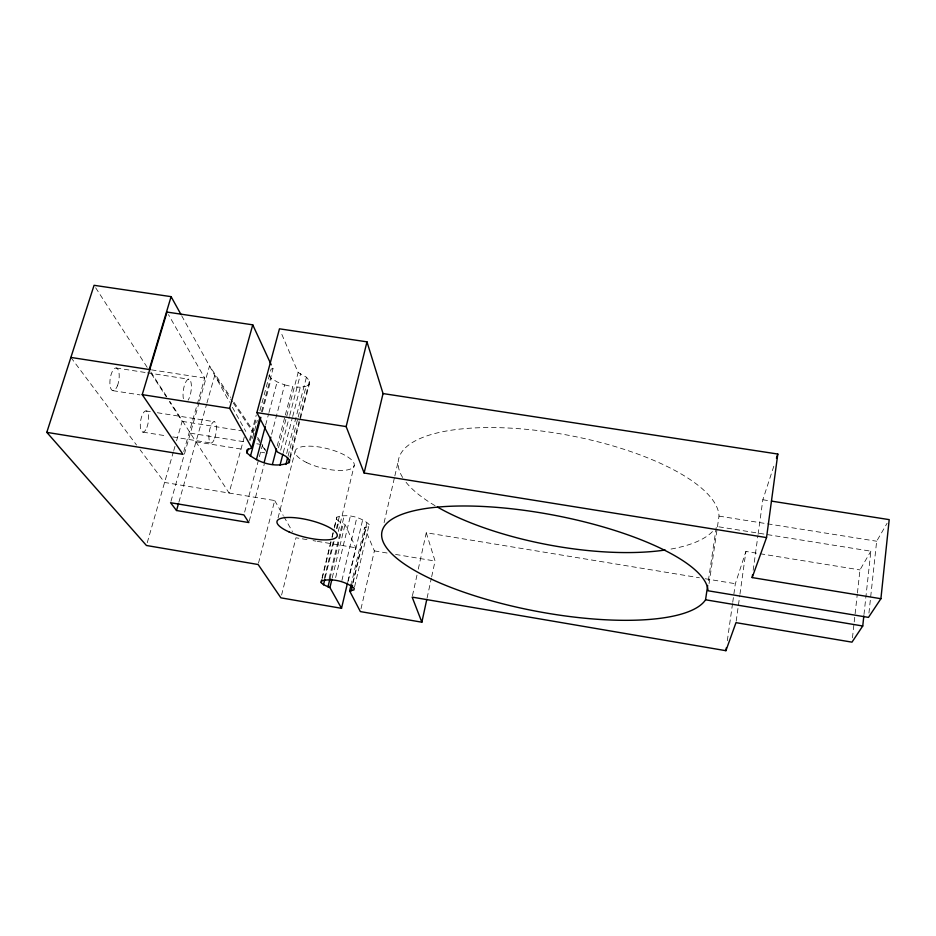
<?xml version="1.0" encoding="UTF-8"?>
<svg xmlns="http://www.w3.org/2000/svg" width="936" height="936" viewBox="0 0 936 936"><rect width="100%" height="100%" fill="white"/><g stroke="black" fill="none" stroke-linecap="round" stroke-linejoin="round"><path stroke-width="0.7" stroke-dasharray="4.68 3.51" d="M290.195 458.406L309.336 384.158L309.477 380.94L306.435 377.208L298.151 372.528L280.589 331.461M868.936 613.08L876.658 541.23L887.106 523.236M863.986 614.484L870.866 551.187L716.379 526.43L707.885 583.97M852.462 637.825L854.053 623.376M854.217 621.937L857.259 594.477M857.423 593.038L859.973 569.919L870.866 551.187M334.515 527.588L336.796 517.175C347.315 513.513 361.062 516.965 369.158 524.511L368.807 526.43L364.49 527.728L351.608 582.52M753.164 570.375L757.903 535.79M758.101 534.339L762.84 499.754L774.622 463.729M736.187 621.223L739.756 595.588M739.955 594.161L745.91 551.444L758.745 553.515M727.319 640.715L732.537 603.662M732.736 602.234L735.345 583.713L745.91 551.444M709.067 583.584L719.012 516.11A162.899 55.692 10.7 0 0 538.551 430.642A162.899 55.692 10.7 0 0 402.819 477.758M427.085 598.034L431.379 578.109M431.683 576.693L435.065 561.038L426.266 532.748L699.414 577.781M412.46 595.705L417.07 574.716M418.287 569.123L426.266 532.748M361.003 608.751L374.388 550.894L364.49 527.728M384.099 522.627L394.524 477.337M394.852 475.921L398.443 460.348M352.685 583.28L367.017 522.159M353.176 582.473L366.034 527.635M354.58 586.837L369.158 524.511M347.829 581.572L355.809 547.782L345.045 524.523L338.82 521.469L336.574 519.129M348.227 581.092L362.688 519.749M341.909 580.46L356.827 517.643M329.133 578.284L344.226 515.56M330.01 578.518L343.161 523.844M332.268 577.769L345.045 524.523M335.638 577.594L350.333 516.169M322.031 578.062L331.648 538.422M331.987 537.007L333.017 532.748M334.386 527.085L336.796 517.175M322.206 578.366L331.789 538.879M332.128 537.463L334.175 529.004M324.347 578.436L333.625 540.072M336.375 528.711L339.475 515.923M325.225 577.699L334.058 541.148M337.112 528.501L338.82 521.469M338.294 531.437L354.253 465.297M281.584 595.05L295.975 537.779L307.371 539.686M288.066 456.125L297.8 418.45M298.163 417.058L306.095 386.369L309.336 384.158M289.856 456.943L299.66 418.942M300.035 417.538L309.477 380.94M278.062 517.842L295.051 451.76M283.28 452.615L292.325 417.854M292.687 416.473L300.269 387.27L306.095 386.369M286.662 453.539L306.435 377.208M258.5 563.121L274.704 500.549L164.572 482.461L140.061 449.748M277.208 446.086L284.977 416.415M285.351 414.999L292.746 386.743L300.269 387.27M278.46 447.806L298.151 372.528M280.66 450.146L289.388 416.719M289.75 415.315L300.643 373.522M244.647 512.097L262.56 444.682L267.158 453.211L261.46 452.299M271.58 434.316L284.638 384.871L277.126 381.923L271.323 378.32L268.913 375.535M249.21 521.176L264.233 464.303M265.649 425.002L268.609 413.887M268.983 412.495L277.126 381.923M250.403 440.411L256.441 418.006M252.474 438.411L257.318 420.369M259.927 410.658L271.124 369.018L273.019 368.702L271.826 366.116M261.472 411.77L273.019 368.702M262.361 411.781L271.323 378.32M244.273 437.042L229.098 493.061L169.79 401.322M249.467 440.259L256.288 414.94M178.916 502.105L206.528 404.469M206.914 403.088L214.742 375.418L232.479 401.755M183.76 451.573L204.715 378.074L168.457 314.613M170.96 501.333L199.146 402.398M199.555 400.994L209.512 365.988L230.736 397.472M147.244 542.693L173.371 451.912M173.768 450.52L174.962 446.355M176.565 440.797L182.157 421.364L169.463 401.755M151.468 369.86L204.715 378.074M116.204 368L146.133 372.622M147.56 372.844L188.896 379.232M112.975 390.675L140.026 394.91M762.84 499.754L770.012 500.889M145.993 410.927L150.263 411.606M157.365 412.729L214.227 421.715M182.157 421.364L242.962 430.993M719.012 516.11L876.658 541.23M190.382 433.169L245.244 441.944M256.792 443.781L261.121 444.471M142.951 432.139L167.099 436M172.774 436.913L211.115 443.044M195.963 441.815L244.378 449.584M760.172 553.749L859.973 569.919M705.159 578.729L735.345 583.713M313.069 540.634L315.923 541.113M317.339 541.347L355.809 547.782M374.388 550.894L387.083 553.012M395.554 554.428L435.065 561.038M284.638 384.871L292.746 386.743M70.89 357.435L136.551 445.068M234 402.316L253.586 431.379M257.669 437.44L260.114 441.067M233.286 402.948L254.253 434.082M257.482 438.867L261.518 444.846M262.326 446.051L267.158 453.235M150.801 371.966L166.62 396.431M95.659 287.761L147.244 367.427M151.211 373.558L166.292 396.852M274.704 500.549L283.21 515.443M283.924 516.684L292.43 531.578M181.666 315.736L229.577 402.199M232.397 407.289L245.794 431.449M712.471 531.566A162.899 55.692 10.7 0 1 667.918 549.584M435.065 505.686A162.899 55.692 10.7 0 1 405.896 482.087M183.397 398.724A11.524 3.861 -81.6 0 1 185.784 382.017A11.524 3.861 -81.6 0 1 191.236 383.772A11.524 3.861 -81.6 0 1 188.077 400.234M306.54 462.501A30.408 10.039 13.9 0 0 354.019 466.151A30.408 10.039 13.9 0 0 313.443 446.332A30.408 10.039 13.9 0 0 306.54 462.501M117.374 385.878A11.454 4.411 -81.7 0 0 116.356 368.024A11.454 4.411 -81.7 0 0 109.921 384.088A11.454 4.411 -81.7 0 0 117.374 385.878M214.695 438.212A10.787 3.393 -81 0 0 214.344 421.726A10.787 3.393 -81 0 0 208.904 437.206A10.787 3.393 -81 0 0 214.695 438.212M146.905 427.389A10.717 3.873 -81.1 0 0 146.133 410.951A10.717 3.873 -81.1 0 0 140.306 426.254A10.717 3.873 -81.1 0 0 146.905 427.389"/><path stroke-width="1.4" d="M259.974 417.327L251.784 447.899L246.811 450.099L247.022 453.012C257.599 462.641 275.605 468.515 289.107 462.606L289.13 459.763L285.925 456.37L277.372 451.983L256.885 412.6L279.466 328.817L366.97 341.839L383.046 393.565L364.116 472.996L766.537 537.58L777.804 454.042L383.046 393.565M180.964 314.461L171.101 296.654L94.068 285.304L46.8 432.362L146.437 545.489L258.137 564.513L280.882 597.835L341.523 608.318L329.917 587.574L323.528 584.719L321.188 582.601L321.34 580.893C332.221 578.015 345.478 581.291 354.253 588.253L353.948 589.926L349.631 590.955L351.281 583.935M863.834 615.923L862.746 625.997L705.557 599.789A165.894 48.836 10.8 0 1 448.122 586.334A165.894 48.836 10.8 0 1 469.966 506.037A165.894 48.836 10.8 0 1 708.002 590.768L868.468 617.386L880.905 598.712L889.2 519.632L771.451 501.111M880.905 598.712L752.17 577.582L752.567 574.692M349.631 590.955L360.36 611.582L421.867 622.206L412.156 597.11L725.915 650.695L726.313 647.841M705.557 599.789L707.674 585.409M421.867 622.206L426.781 599.449M351.199 590.909L352.509 585.281M341.523 608.318L347.502 582.976M327.986 586.93L330.01 578.518M329.917 587.574L331.941 579.173M321.188 582.601L321.867 579.782M323.528 584.719L324.886 579.103M364.116 472.996L346.156 426.582L366.97 341.839M285.901 464.49L287.703 457.517M289.107 462.606L289.832 459.81M280.028 465.133L282.929 454.007M272.399 464.455L276.471 448.917M264.116 462.571L270.832 437.135M256.394 459.74L265.286 426.395M247.022 453.012L248.145 448.812M250.403 456.394L260.863 417.362M251.784 447.899L229.648 408.342L252.743 324.839L167.006 312.074L142.225 394.641L182.965 454.346L46.8 432.362M176.53 510.518L170.563 502.726L243.91 514.905L248.847 522.569L176.53 510.518L178.519 503.51M149.222 369.521L171.101 296.654M776.435 458.195L777.804 454.042M725.915 650.695L735.988 622.651L851.982 642.154L862.746 625.997M752.17 577.582L766.537 537.58M70.89 357.435L150.029 369.638M142.225 394.641L229.648 408.342M256.885 412.6L346.156 426.582M252.743 324.839L271.229 364.829M665.145 550.017A162.899 55.692 10.7 0 1 437.463 507.078M288.943 531.859A30.958 8.787 13.6 0 0 337.065 536.41A30.958 8.787 13.6 0 0 295.402 517.772A30.958 8.787 13.6 0 0 288.943 531.859"/></g></svg>
